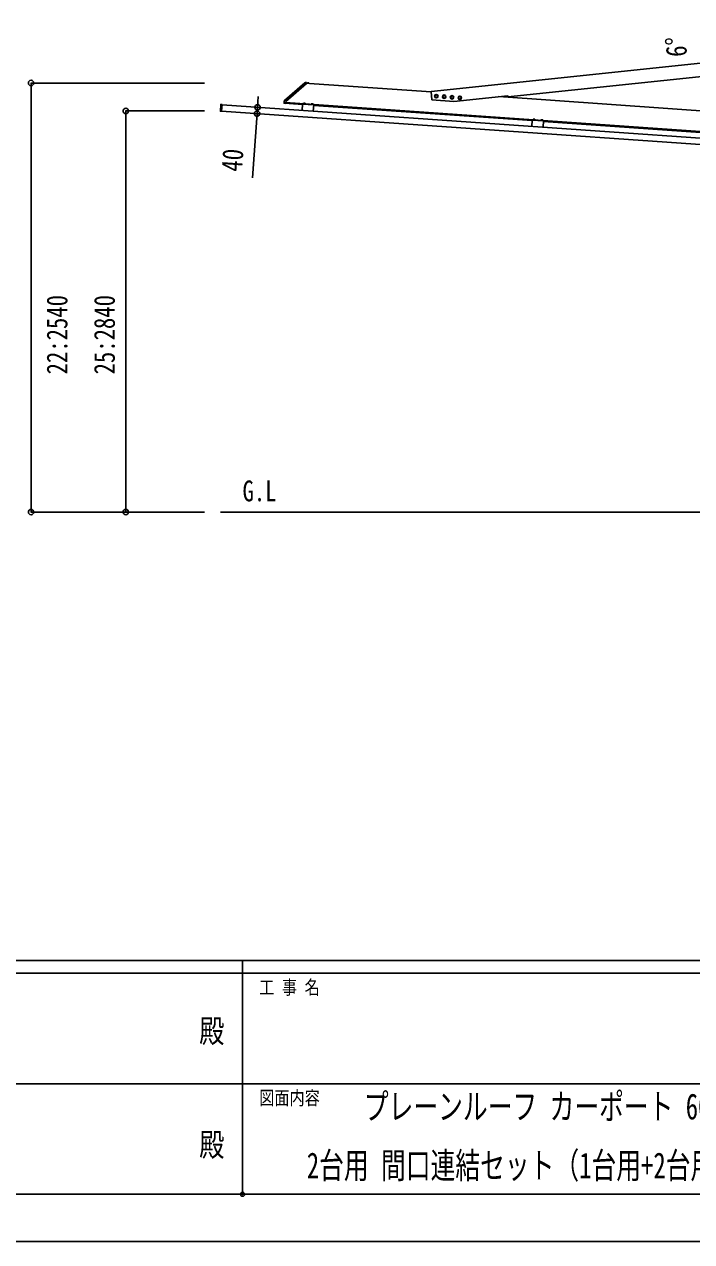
# Model space of a CAD drawing. Units: millimetres, scale not verified. Extents: x -16820 to 16820, y -11880 to 11880.
# Drawn here: x -1401 to 2823, y -11880 to -4172 of the extents above; entities that cross this region are included whole.
import ezdxf
from ezdxf.enums import TextEntityAlignment as Align

# ---------------------------------------------------------------- set-up
doc = ezdxf.new("R2010")
doc.units = ezdxf.units.MM
doc.header["$LTSCALE"] = 50
doc.header["$PDMODE"] = 32
doc.header["$PDSIZE"] = 25
for name, color, linetype in [('0-2_USER1', 3, 'Continuous'), ('0-4_YKK_13', 4, 'Continuous'), ('0-5_YKK_A1', 4, 'Continuous'), ('0-6_YKK_D', 6, 'Continuous'), ('0-7_YKK_ZWAK', 7, 'Continuous')]:
    doc.layers.add(name, color=color, linetype=linetype)
doc.styles.add('ＭＳ ゴシック', font='')
doc.styles.get('ＭＳ ゴシック').set_extended_font_data('MS Gothic')

msp = doc.modelspace()

# ---------------------------------------------------------------- linework, layer by layer
at = {"layer": '0-4_YKK_13'}
for p, q in [((374.88, -4541.29), (245.03, -4654.17)), ((384.54, -4546.81), (253.04, -4661.12)), ((385.14, -4540.38), (377.54, -4540.31)), ((385.11, -4540.85), (384.72, -4546.46)), ((385.11, -4540.85), (385.14, -4540.38)), ((388.53, -4543.57), (388.54, -4543.37)), ((399.72, -4544.9), (389.03, -4544.15)), ((392.24, -4541.04), (393.29, -4543.58)), ((394.39, -4544.27), (393.29, -4543.58)), ((394.39, -4544.27), (395.58, -4543.74)), ((396.97, -4541.37), (395.58, -4543.74)), ((399.61, -4544.89), (399.26, -4544.87)), ((400.3, -4544.39), (400.31, -4544.2)), ((-157.88, -4679.34), (-160.81, -4721.24)), ((-151.46, -4679.29), (-157.35, -4678.88)), ((-152.66, -4722.2), (-149.67, -4679.53)), ((-151.24, -4679.42), (-149.67, -4679.53)), ((243.24, -4662.99), (243.14, -4664.39)), ((243.67, -4656.91), (243.24, -4662.99)), ((245.06, -4663.94), (243.65, -4663.92)), ((252.14, -4671.91), (244.54, -4671.38)), ((252.69, -4664), (245.06, -4663.94)), ((252.66, -4664.5), (252.14, -4671.91)), ((252.66, -4664.5), (252.69, -4664)), ((252.69, -4664), (252.76, -4663.07)), ((252.87, -4661.46), (252.76, -4663.07)), ((364.71, -4670.91), (364.46, -4674.46)), ((364.46, -4674.46), (375.98, -4675.26)), ((364.52, -4674.76), (364.54, -4674.46)), ((365.51, -4670.52), (364.71, -4670.91)), ((365.51, -4670.52), (375.49, -4671.22)), ((367.59, -4671.11), (367.34, -4674.66)), ((373.35, -4671.52), (373.1, -4675.06)), ((375.49, -4671.22), (376.23, -4671.72)), ((375.91, -4675.26), (375.89, -4675.56)), ((376.23, -4671.72), (375.98, -4675.26)), ((414.59, -4674.4), (414.34, -4677.94)), ((414.34, -4677.94), (425.86, -4678.75)), ((414.39, -4678.25), (414.42, -4677.95)), ((415.39, -4674.01), (414.59, -4674.4)), ((415.39, -4674.01), (425.37, -4674.71)), ((417.47, -4674.6), (417.22, -4678.15)), ((423.23, -4675), (422.98, -4678.55)), ((425.37, -4674.71), (426.11, -4675.2)), ((425.79, -4678.74), (425.77, -4679.04)), ((426.11, -4675.2), (425.86, -4678.75)), ((-160.35, -4721.78), (-154.46, -4722.19)), ((-152.66, -4722.2), (-154.22, -4722.09)), ((-153.86, -4722.12), (-153.86, -4722.12)), ((1818.82, -4772.59), (1818.57, -4776.14)), ((1818.57, -4776.14), (1830.09, -4776.94)), ((1818.62, -4776.44), (1818.64, -4776.14)), ((1819.62, -4772.2), (1818.82, -4772.59)), ((1819.62, -4772.2), (1829.59, -4772.9)), ((1821.69, -4772.79), (1821.45, -4776.34)), ((1827.45, -4773.2), (1827.21, -4776.74)), ((1829.59, -4772.9), (1830.33, -4773.4)), ((1830.01, -4776.94), (1829.99, -4777.24)), ((1830.33, -4773.4), (1830.09, -4776.94)), ((1868.69, -4776.08), (1868.45, -4779.62)), ((1869.5, -4775.69), (1868.69, -4776.08)), ((1869.5, -4775.69), (1879.47, -4776.39)), ((1871.57, -4776.28), (1871.33, -4779.83)), ((1877.33, -4776.68), (1877.08, -4780.23)), ((1879.47, -4776.39), (1880.21, -4776.89)), ((1880.21, -4776.89), (1879.96, -4780.43)), ((1868.45, -4779.62), (1879.96, -4780.43)), ((1868.5, -4779.93), (1868.52, -4779.63)), ((1879.89, -4780.43), (1879.87, -4780.72))]:
    msp.add_line(p, q, dxfattribs=at)
for points in [[(1215.99, -4626.35), (1211.08, -4634.85), (1201.27, -4634.85), (1196.36, -4626.35), (1201.27, -4617.85), (1211.08, -4617.85)], [(1265.87, -4629.84), (1260.96, -4638.34), (1251.15, -4638.34), (1246.24, -4629.84), (1251.15, -4621.34), (1260.96, -4621.34)], [(1315.75, -4633.33), (1310.84, -4641.83), (1301.02, -4641.83), (1296.12, -4633.33), (1301.02, -4624.83), (1310.84, -4624.83)], [(1365.63, -4636.82), (1360.72, -4645.32), (1350.9, -4645.32), (1346, -4636.82), (1350.9, -4628.32), (1360.72, -4628.32)]]:
    msp.add_lwpolyline(points, close=True, dxfattribs=at)
for points in [[(243.14, -4664.39), (242.66, -4671.25), (244.54, -4671.38)], [(367.46, -4670.65), (368.44, -4673.09), (370.27, -4674.23)], [(373.55, -4671.08), (372.23, -4673.35), (370.27, -4674.23)], [(417.34, -4674.14), (418.32, -4676.57), (420.15, -4677.71)], [(423.42, -4674.57), (422.11, -4676.84), (420.15, -4677.71)], [(1821.56, -4772.33), (1822.55, -4774.77), (1824.37, -4775.91)], [(1827.65, -4772.76), (1826.34, -4775.03), (1824.37, -4775.91)], [(1871.44, -4775.82), (1872.42, -4778.25), (1874.25, -4779.39)], [(1877.53, -4776.25), (1876.22, -4778.52), (1874.25, -4779.39)]]:
    msp.add_lwpolyline(points, dxfattribs=at)
for centre, radius in [((1206.18, -4626.35), 11), ((1206.18, -4626.35), 8.5), ((1256.05, -4629.84), 11), ((1256.05, -4629.84), 8.5), ((1305.93, -4633.33), 11), ((1305.93, -4633.33), 8.5), ((1355.81, -4636.82), 11), ((1355.81, -4636.82), 8.5)]:
    msp.add_circle(centre, radius, dxfattribs=at)
for centre, radius, start, end in [((377.51, -4544.31), 4, 89.5, 131), ((384.22, -4546.43), 0.5, 311, 356), ((389.07, -4543.61), 0.545, 176, 266), ((389.09, -4543.41), 0.55, 134.43917, 176), ((394.09, -4548.52), 7.7, 37.56083, 134.43917), ((399.75, -4544.36), 0.545, 266, 356), ((399.76, -4544.16), 0.55, 356, 37.56083), ((1206.18, -4626.35), 8.6, 141.25399, 158.74601), ((1206.18, -4626.35), 8.6, 81.25399, 98.74601), ((1206.18, -4626.35), 8.6, 21.25399, 38.74601), ((1256.05, -4629.84), 8.6, 141.25399, 158.74601), ((1256.05, -4629.84), 8.6, 81.25399, 98.74601), ((1256.05, -4629.84), 8.6, 21.25399, 38.74601), ((1305.93, -4633.33), 8.6, 81.25399, 98.74601), ((243.64, -4664.42), 0.5, 89.5, 176), ((247.66, -4657.19), 4, 131, 176), ((253.37, -4661.5), 0.5, 131, 176), ((366, -4673.12), 2.56, 51.61708, 120.38292), ((369.84, -4680.4), 9.55, 68.41276, 103.58724), ((374.64, -4673.72), 2.56, 51.61708, 120.38292), ((415.88, -4676.6), 2.56, 51.61708, 120.38292), ((419.71, -4683.89), 9.55, 68.41276, 103.58724), ((424.52, -4677.21), 2.56, 51.61708, 120.38292), ((1206.18, -4626.35), 8.6, 201.25399, 218.74601), ((1206.18, -4626.35), 8.6, 261.25399, 278.74601), ((1206.18, -4626.35), 8.6, 321.25399, 338.74601), ((1256.05, -4629.84), 8.6, 201.25399, 218.74601), ((1256.05, -4629.84), 8.6, 261.25399, 278.74601), ((1256.05, -4629.84), 8.6, 321.25399, 338.74601), ((1305.93, -4633.33), 8.6, 141.25399, 158.74601), ((1305.93, -4633.33), 8.6, 201.25399, 218.74601), ((1305.93, -4633.33), 8.6, 261.25399, 278.74601), ((1305.93, -4633.33), 8.6, 21.25399, 38.74601), ((1305.93, -4633.33), 8.6, 321.25399, 338.74601), ((1355.81, -4636.82), 8.6, 141.25399, 158.74601), ((1355.81, -4636.82), 8.6, 201.25399, 218.74601), ((1355.81, -4636.82), 8.6, 81.25399, 98.74601), ((1355.81, -4636.82), 8.6, 261.25399, 278.74601), ((1355.81, -4636.82), 8.6, 21.25399, 38.74601), ((1355.81, -4636.82), 8.6, 321.25399, 338.74601), ((1820.11, -4774.8), 2.56, 51.61708, 120.38292), ((1823.94, -4782.08), 9.55, 68.41276, 103.58724), ((1828.75, -4775.4), 2.56, 51.61708, 120.38292), ((1869.99, -4778.28), 2.56, 51.61708, 120.38292), ((1873.82, -4785.57), 9.55, 68.41276, 103.58724), ((1878.63, -4778.89), 2.56, 51.61708, 120.38292)]:
    msp.add_arc(centre, radius, start, end, dxfattribs=at)
for centre, major_axis, ratio, start_param, end_param in [((-157.38, -4679.38), (-0.329, 0.379), 0.99628, 5.4996506, 7.06672), ((-151.48, -4679.59), (-0.021, -0.3), 0.998135, 2.2547257, 3.1415927), ((-160.31, -4721.28), (-0.379, -0.329), 0.99628, 5.4996506, 7.06672), ((-154.44, -4721.89), (-0.021, -0.3), 0.998135, 0, 0.8868669)]:
    msp.add_ellipse(centre, major_axis=major_axis, ratio=ratio, start_param=start_param, end_param=end_param, dxfattribs=at)
at = {"layer": '0-5_YKK_A1'}
for p, q in [((1172.9, -4596.8), (4440.8, -4253.33)), ((1173.13, -4598.98), (372.89, -4543.02)), ((1172.9, -4596.8), (1178.44, -4649.48)), ((4442.4, -5002.02), (-149.77, -4680.9)), ((359.38, -4679.41), (245.16, -4671.43)), ((4440.8, -4959.8), (252.49, -4666.93)), ((359.55, -4676.92), (356.8, -4716.32)), ((359.55, -4676.92), (430.38, -4681.87)), ((430.38, -4681.87), (427.63, -4721.28)), ((1813.48, -4781.09), (430.21, -4684.37)), ((1316.53, -4659.13), (1178.44, -4649.48)), ((4440.8, -4827.48), (1602.89, -4629.03)), ((4439.61, -5041.92), (-152.56, -4720.8)), ((1813.66, -4778.6), (1810.9, -4818)), ((1813.66, -4778.6), (1884.48, -4783.55)), ((1884.48, -4783.55), (1881.73, -4822.96)), ((3867.59, -4924.73), (1884.31, -4786.05)), ((6140.8, -7260), (-159.2, -7260))]:
    msp.add_line(p, q, dxfattribs=at)
msp.add_lwpolyline([(1316.53, -4659.13), (1658.32, -4623.21), (1659.16, -4631.16), (4440.8, -4338.8)], dxfattribs=at)
at = {"layer": '0-6_YKK_D'}
for p, q in [((-260.81, -4542.96), (-1360.2, -4542.96)), ((-1359.2, -4542.96), (-1359.2, -7260)), ((74.61, -4696.59), (71.82, -4736.49)), ((74.61, -4696.59), (79.36, -4628.76)), ((-260.81, -4719.96), (-760.2, -4719.96)), ((-759.2, -7260), (-759.2, -4719.96)), ((71.82, -4736.49), (43.42, -5142.7)), ((-260.81, -7260), (-1360.2, -7260)), ((-260.81, -7260), (-760.2, -7260))]:
    msp.add_line(p, q, dxfattribs=at)
for centre in [(-1359.2, -4542.96), (74.61, -4696.59), (-759.2, -4719.96), (71.82, -4736.49), (-1359.2, -7260), (-759.2, -7260)]:
    msp.add_circle(centre, 17, dxfattribs=at)
at = {"layer": '0-7_YKK_ZWAK'}
for p, q in [((15580.08, -10100), (-15619.92, -10100)), ((-19.92, -10100), (-19.92, -11580)), ((-19.92, -10180), (-5219.92, -10180)), ((5180.08, -10180), (-19.92, -10180)), ((-5189.92, -10880), (-19.92, -10880)), ((-19.92, -10880), (5180.08, -10880)), ((-5219.92, -11580), (-19.92, -11580)), ((-19.92, -11580), (5180.08, -11580))]:
    msp.add_line(p, q, dxfattribs=at)
msp.add_lwpolyline([(-16820, -11880), (16820, -11880), (16820, 11880), (-16820, 11880)], close=True, dxfattribs=at)
msp.add_point((-19.92, -11580), dxfattribs=at)

# ---------------------------------------------------------------- texts
at = {"layer": '0-2_USER1', "style": 'ＭＳ ゴシック'}
for s, height, width, p in [('G.L', 132, 0.8, (-20.28, -7231.5)), ('プレーンルーフ カーポート 600タイプ 後方支持', 164.2, 0.7, (747.61, -11155.33)), ('2台用 間口連結セット（1台用+2台用） 姿図 48-30・58', 164.2, 0.7, (386.45, -11528.67))]:
    msp.add_text(s, height=height, dxfattribs=dict(at, width=width)).set_placement(p, align=Align.BOTTOM_LEFT)
at = {"layer": '0-6_YKK_D', "style": 'ＭＳ ゴシック', "width": 0.8}
for s, rotation, p in [('6°', 91.232, (2831.73, -4375.01)), ('40', 86, (15.58, -5110.68)), ('22:2540', 90, (-1089.2, -6388.38)), ('25:2840', 90, (-789.2, -6388.38))]:
    msp.add_text(s, height=132, rotation=rotation, dxfattribs=at).set_placement(p, align=Align.BOTTOM_LEFT)
at = {"layer": '0-7_YKK_ZWAK', "style": 'ＭＳ ゴシック', "width": 0.8}
for s, height, p in [('工 事 名', 87.98, (85.08, -10340)), ('殿', 146.6, (-294.67, -10663.33)), ('図面内容', 87.98, (85.08, -11040)), ('殿', 146.6, (-294.67, -11383.33))]:
    msp.add_text(s, height=height, dxfattribs=at).set_placement(p, align=Align.BOTTOM_LEFT)

doc.saveas('drawing.dxf')
